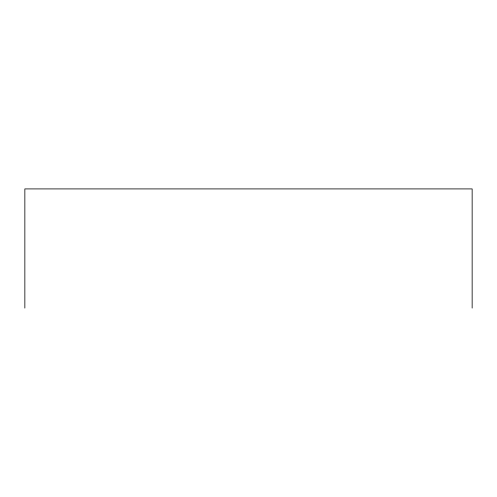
<?xml version="1.0" encoding="UTF-8"?>
<svg xmlns="http://www.w3.org/2000/svg" width="497" height="497" viewBox="0 0 497 497"><rect width="100%" height="100%" fill="white"/><g stroke="black" fill="none" stroke-linecap="round" stroke-linejoin="round"><path stroke-width="0.75" d="M472.15 308.084L472.15 188.916L24.85 188.916L24.85 308.084"/></g></svg>
